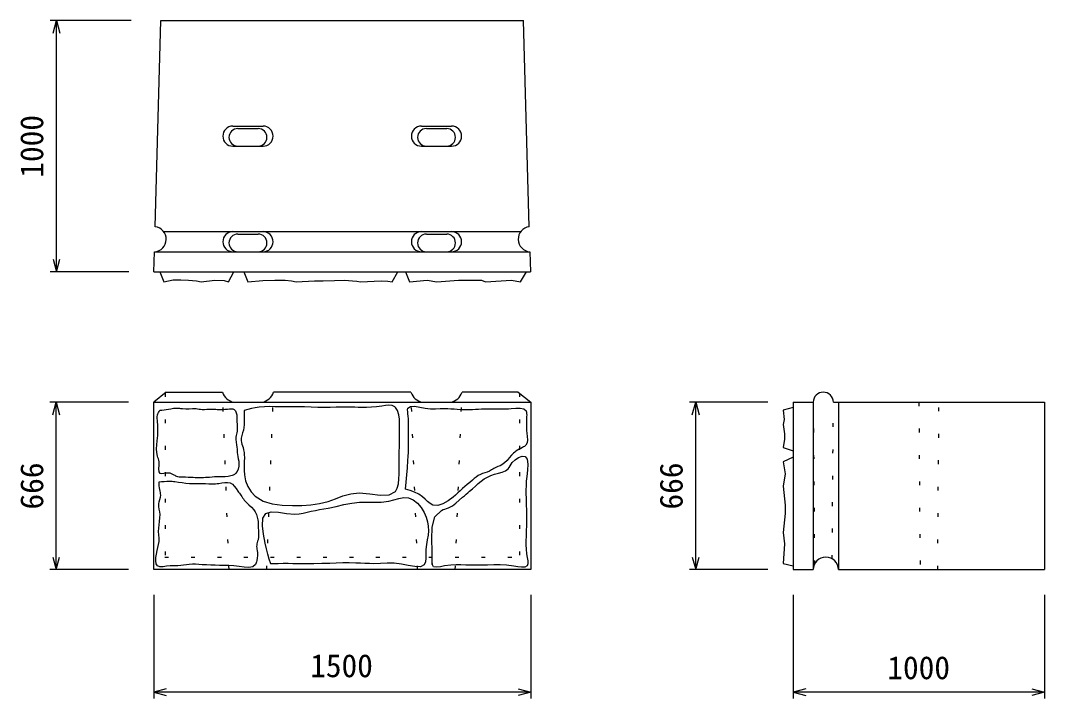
# Model space of a CAD drawing. Units: millimetres, scale not verified. Extents: x -25200 to 25200, y -17820 to 17820.
# Drawn here: x -8869 to -4795, y -2249 to 449 of the extents above; entities that cross this region are included whole.
import ezdxf
from ezdxf.enums import TextEntityAlignment as Align

# ---------------------------------------------------------------- set-up
doc = ezdxf.new("R2010")
doc.units = ezdxf.units.MM
doc.header["$LTSCALE"] = 60
doc.linetypes.add('DOTTED', pattern=[1.75, 0.25, -1.5])
for name, color, linetype, lineweight in [('0-0_DIM', 7, 'Continuous', 25), ('0-4_OUTLINE', 3, 'Continuous', 25), ('0-5_OUTLINE2', 4, 'Continuous', 25)]:
    doc.layers.add(name, color=color, linetype=linetype, lineweight=lineweight)
doc.styles.add('ＭＳ ゴシック', font='')
doc.styles.get('ＭＳ ゴシック').set_extended_font_data('MS Gothic')

msp = doc.modelspace()

# ---------------------------------------------------------------- linework, layer by layer
at = {"layer": '0-0_DIM'}
for p, q in [((-8427.84, 448.61), (-8750.63, 448.61)), ((-8725.63, -551.39), (-8725.63, 448.61)), ((-8437.62, -551.39), (-8750.63, -551.39)), ((-8438.76, -1070.01), (-8751.35, -1070.01)), ((-8726.35, -1736.01), (-8726.35, -1070.01)), ((-5895.15, -1070.01), (-6207.74, -1070.01)), ((-6182.74, -1736.01), (-6182.74, -1070.01)), ((-8438.76, -1736.01), (-8751.35, -1736.01)), ((-5895.15, -1736.01), (-6207.74, -1736.01)), ((-8338.76, -1836.01), (-8338.76, -2248.6)), ((-6838.76, -1836.01), (-6838.76, -2248.6)), ((-5795.15, -1836.01), (-5795.15, -2248.6)), ((-4795.15, -1836.01), (-4795.15, -2248.6)), ((-6838.76, -2223.6), (-8338.76, -2223.6)), ((-4795.15, -2223.6), (-5795.15, -2223.6))]:
    msp.add_line(p, q, dxfattribs=at)
for points in [[(-8739.03, 398.61), (-8725.63, 448.61), (-8712.24, 398.61)], [(-8739.03, -501.39), (-8725.63, -551.39), (-8712.24, -501.39)], [(-8739.75, -1120.01), (-8726.35, -1070.01), (-8712.95, -1120.01)], [(-6196.13, -1120.01), (-6182.74, -1070.01), (-6169.34, -1120.01)], [(-8739.75, -1686.01), (-8726.35, -1736.01), (-8712.95, -1686.01)], [(-6196.13, -1686.01), (-6182.74, -1736.01), (-6169.34, -1686.01)], [(-8288.76, -2210.2), (-8338.76, -2223.6), (-8288.76, -2237)], [(-6888.76, -2210.2), (-6838.76, -2223.6), (-6888.76, -2237)], [(-5745.15, -2210.2), (-5795.15, -2223.6), (-5745.15, -2237)], [(-4845.15, -2210.2), (-4795.15, -2223.6), (-4845.15, -2237)]]:
    msp.add_lwpolyline(points, dxfattribs=at)
at = {"layer": '0-4_OUTLINE'}
for p, q in [((-8332.48, -371.79), (-8310.14, 448.61)), ((-8310.14, 448.61), (-6867.38, 448.61)), ((-6845.03, -371.79), (-6867.38, 448.61)), ((-8023.76, 28.61), (-7903.76, 28.61)), ((-8004.2, 18.85), (-7923.31, 18.85)), ((-7273.76, 28.61), (-7153.76, 28.61)), ((-7254.2, 18.85), (-7173.31, 18.85)), ((-8023.76, -51.39), (-7903.76, -51.39)), ((-7273.76, -51.39), (-7153.76, -51.39)), ((-8023.76, -391.39), (-7903.76, -391.39)), ((-8004.2, -401.15), (-7923.31, -401.15)), ((-7273.76, -391.39), (-7153.76, -391.39)), ((-7254.2, -401.15), (-7173.31, -401.15)), ((-8337.62, -551.39), (-8335.33, -471.39)), ((-8023.76, -471.39), (-7903.76, -471.39)), ((-7273.76, -471.39), (-7153.76, -471.39)), ((-6842.19, -471.39), (-6839.9, -551.39)), ((-8337.62, -551.39), (-6839.9, -551.39)), ((-8338.76, -1070.01), (-6838.76, -1070.01)), ((-8338.76, -1736.01), (-8338.76, -1070.01)), ((-6838.76, -1070.01), (-6838.76, -1736.01)), ((-5795.15, -1070.01), (-5795.15, -1736.01)), ((-5795.15, -1070.01), (-5715.15, -1070.01)), ((-5635.15, -1070.01), (-4795.15, -1070.01)), ((-4795.15, -1070.01), (-4795.15, -1736.01)), ((-6838.76, -1736.01), (-8338.76, -1736.01)), ((-5795.15, -1736.01), (-5715.15, -1736.01)), ((-5615.15, -1736.01), (-4795.15, -1736.01))]:
    msp.add_line(p, q, dxfattribs=at)
for centre, radius, start, end in [((-8023.76, -11.39), 40, 90, 270), ((-8004.2, -16.27), 35.12, 90, 270), ((-7923.31, -16.27), 35.12, 270, 90), ((-7903.76, -11.39), 40, 270, 90), ((-7273.76, -11.39), 40, 90, 270), ((-7254.2, -16.27), 35.12, 90, 270), ((-7173.31, -16.27), 35.12, 270, 90), ((-7153.76, -11.39), 40, 270, 90), ((-8338.76, -421.39), 50, 273.93581, 82.79104), ((-8023.76, -431.39), 40, 90, 270), ((-8004.2, -436.27), 35.12, 90, 270), ((-7923.31, -436.27), 35.12, 270, 90), ((-7903.76, -431.39), 40, 270, 90), ((-7273.76, -431.39), 40, 90, 270), ((-7254.2, -436.27), 35.12, 90, 270), ((-7173.31, -436.27), 35.12, 270, 90), ((-7153.76, -431.39), 40, 270, 90), ((-6838.76, -421.39), 50, 97.20896, 266.06419), ((-5675.15, -1070.01), 40, 0, 180), ((-5665.15, -1736.01), 50, 0, 180)]:
    msp.add_arc(centre, radius, start, end, dxfattribs=at)
at = {"layer": '0-5_OUTLINE2'}
for p, q in [((-8298.76, -391.39), (-6878.76, -391.39)), ((-8335.33, -471.39), (-6842.19, -471.39)), ((-7336.62, -551.39), (-7320.71, -591.39)), ((-6879.51, -591.39), (-6856.04, -551.39)), ((-8289.21, -1030.01), (-8338.76, -1070.01)), ((-8289.21, -1030.01), (-8065.26, -1030.01)), ((-7315.26, -1030.01), (-7862.26, -1030.01)), ((-6888.31, -1030.01), (-7112.26, -1030.01)), ((-6888.31, -1030.01), (-6838.76, -1070.01)), ((-5715.15, -1070.01), (-5715.15, -1736.01)), ((-5615.15, -1070.01), (-5615.15, -1736.01))]:
    msp.add_line(p, q, dxfattribs=at)
at = {"layer": '0-5_OUTLINE2', "linetype": 'DOTTED'}
for p, q in [((-8293.76, -1033.68), (-8293.76, -1686.01)), ((-8038.76, -1736.01), (-8065.26, -1030.01)), ((-7889.32, -1736.01), (-7862.26, -1030.01)), ((-7288.76, -1736.01), (-7315.26, -1030.01)), ((-7139.32, -1736.01), (-7112.26, -1030.01)), ((-6883.76, -1033.68), (-6883.76, -1686.01)), ((-5715.15, -1070.01), (-5710.31, -1714.55)), ((-5639.82, -1692.9), (-5635.15, -1070.01)), ((-5295.15, -1070.01), (-5290.15, -1736.01)), ((-5220.15, -1736.01), (-5215.15, -1070.01)), ((-8294.63, -1686.24), (-6882.89, -1686.24))]:
    msp.add_line(p, q, dxfattribs=at)
at = {"layer": '0-5_OUTLINE2'}
for points in [[(-8314.8, -551.39), (-8298.89, -591.39), (-8261.27, -583.49), (-8230.87, -582.61), (-8200.9, -583.93), (-8169.17, -586.57), (-8150.55, -591.39), (-8095.14, -583.93), (-8059, -585.69), (-8041.06, -591.39), (-8020.26, -551.39)], [(-7979.59, -551.39), (-7963.76, -591.39), (-7905.31, -585.8), (-7856.62, -584.98), (-7815.27, -584.71), (-7790.52, -587.16), (-7772.55, -591.39), (-7699.36, -586.88), (-7664.35, -587.31), (-7619.04, -585.81), (-7580.17, -584.73), (-7547.95, -586.45), (-7531.2, -588.17), (-7516.36, -591.39), (-7433.82, -587.31), (-7406.98, -588.6), (-7390.66, -591.39), (-7367.19, -551.39)], [(-7320.71, -591.39), (-7250.6, -584.87), (-7212.07, -591.39), (-7125.75, -584.35), (-7079.45, -584.35), (-7034.19, -584.87), (-7018.91, -591.39), (-6916.1, -584.87), (-6879.51, -591.39)], [(-8314.8, -1101.96), (-8306.24, -1101.06), (-8297.68, -1100.09), (-8289.1, -1098.99), (-8280.51, -1097.68), (-8270.14, -1095.84), (-8259.77, -1094.16), (-8249.41, -1093.16), (-8239.08, -1093.39), (-8235.51, -1093.84), (-8231.94, -1094.41), (-8228.37, -1095.01), (-8224.79, -1095.54), (-8211.27, -1096.31), (-8197.68, -1095.86), (-8184.06, -1095.24), (-8170.5, -1095.54), (-8164.41, -1096.19), (-8158.34, -1097.04), (-8152.28, -1097.84), (-8146.21, -1098.39), (-8136.6, -1098.46), (-8126.97, -1097.88), (-8117.31, -1097.21), (-8107.63, -1096.96), (-8102.42, -1097.17), (-8097.22, -1097.54), (-8092.04, -1097.99), (-8086.91, -1098.39), (-8076.62, -1098.82), (-8066.33, -1098.69), (-8055.79, -1098.06), (-8044.76, -1096.96), (-8037.75, -1096.18), (-8030.87, -1095.79), (-8024.5, -1096.35), (-8019.04, -1098.39), (-8013.77, -1103.8), (-8010.34, -1111.56), (-8008.41, -1120.59)], [(-7538.92, -1090.07), (-7552.72, -1089.69), (-7566.54, -1089.45), (-7589.83, -1089.54), (-7613.03, -1090.01), (-7636.18, -1090.53), (-7659.32, -1090.76), (-7685.76, -1090.39), (-7712.23, -1089.57), (-7738.71, -1088.7), (-7765.17, -1088.15), (-7782.8, -1088.09), (-7800.42, -1088.18), (-7818.06, -1088.26), (-7835.74, -1088.15), (-7856.73, -1087.7), (-7877.71, -1087.37), (-7898.62, -1087.75), (-7919.37, -1089.45), (-7934.5, -1091.81), (-7949.55, -1094.95), (-7964.53, -1098.6), (-7979.48, -1102.52)], [(-7554.78, -1434.09), (-7520.81, -1430.38), (-7479.39, -1433.76), (-7438.19, -1439.21), (-7402.36, -1438.93), (-7377.06, -1425.15), (-7369.82, -1411.48), (-7365.55, -1394.3), (-7363.45, -1375.24), (-7362.69, -1355.92), (-7362.55, -1341.96), (-7362.58, -1328.55), (-7362.67, -1315.43), (-7362.69, -1302.37), (-7362.44, -1284.29), (-7362.02, -1265.99), (-7361.6, -1247.59), (-7361.38, -1229.22), (-7361.42, -1215.53), (-7361.53, -1201.86), (-7361.57, -1188.16), (-7361.38, -1174.36), (-7360.83, -1156), (-7361.03, -1137.68), (-7363.36, -1119.75), (-7369.22, -1102.52), (-7371.36, -1098.45), (-7373.81, -1094.6), (-7376.58, -1091.11), (-7379.68, -1088.15), (-7390.33, -1083.02), (-7402.94, -1081.9), (-7416.67, -1083.24), (-7430.64, -1085.53), (-7451.93, -1088.43), (-7472.19, -1090.09), (-7491.93, -1090.79), (-7511.66, -1090.76), (-7525.21, -1090.46), (-7538.92, -1090.07)], [(-7336.62, -1416.28), (-7334.02, -1387.75), (-7331.52, -1359.23), (-7329.24, -1330.73), (-7327.29, -1302.25), (-7326.35, -1285.67), (-7325.59, -1269.08), (-7325.04, -1252.43), (-7324.73, -1235.69), (-7324.67, -1218.22), (-7324.75, -1200.78), (-7324.82, -1183.51), (-7324.73, -1166.58), (-7324.59, -1156.71), (-7324.59, -1146.76), (-7324.98, -1136.48), (-7326.01, -1125.62), (-7327.28, -1116.7), (-7328.39, -1107.94), (-7328.63, -1100.02), (-7327.29, -1093.62), (-7317.68, -1086.56), (-7301.02, -1086.25), (-7280.53, -1089.63), (-7259.43, -1093.62), (-7237.56, -1095.94), (-7218.01, -1096.15), (-7199.64, -1095.42), (-7181.32, -1094.9), (-7169.17, -1095.15), (-7156.71, -1095.78), (-7144.07, -1096.61), (-7131.39, -1097.46), (-7116.22, -1098.3), (-7101.15, -1098.84), (-7086.16, -1099.01), (-7071.21, -1098.74), (-7059.11, -1098.2), (-7046.98, -1097.49), (-7034.81, -1096.76)], [(-7034.81, -1096.76), (-7022.55, -1096.18), (-7005.68, -1095.82), (-6988.81, -1095.82), (-6972.17, -1096.01), (-6955.97, -1096.18), (-6946.53, -1096.19), (-6937, -1096.04), (-6927.02, -1095.64), (-6916.28, -1094.9), (-6898.62, -1093.38), (-6881.14, -1092.98), (-6866.51, -1095.78), (-6857.38, -1103.86), (-6855.8, -1108.84), (-6855.14, -1114.6), (-6855.08, -1120.8), (-6855.3, -1127.1), (-6855.54, -1134.29), (-6855.72, -1141.21), (-6855.86, -1147.95), (-6855.97, -1154.6), (-6856.06, -1163.81), (-6855.98, -1173.15), (-6855.55, -1182.77), (-6854.63, -1192.82), (-6852.82, -1206.19), (-6851.66, -1219.42), (-6852.81, -1231.43), (-6857.98, -1241.11), (-6860.82, -1243.64), (-6864.12, -1245.88), (-6867.7, -1247.91), (-6871.4, -1249.83), (-6878.47, -1253.45), (-6885.32, -1257.11), (-6891.92, -1260.99), (-6898.24, -1265.25), (-6902.66, -1268.7), (-6906.92, -1272.41)], [(-5795.15, -1091.48), (-5835.15, -1101.09), (-5830.45, -1138.99), (-5835.15, -1158.65), (-5829.61, -1195.39), (-5829.61, -1216.7), (-5835.15, -1249.57), (-5795.15, -1263.77)], [(-8326.95, -1269.84), (-8327.42, -1254.85), (-8326.41, -1239.47), (-8324.81, -1224.08), (-8323.76, -1213.4), (-8322.9, -1202.85), (-8322.28, -1192.38), (-8321.95, -1181.94), (-8321.92, -1173.98), (-8322.12, -1165.99), (-8322.6, -1157.94), (-8323.38, -1149.81), (-8324.3, -1142.34), (-8325.05, -1134.89), (-8325.13, -1127.59), (-8324.09, -1120.53), (-8322.47, -1115.73), (-8320.25, -1111.06), (-8317.63, -1106.49), (-8314.8, -1101.96)], [(-8008.41, -1120.59), (-8007.61, -1129.81), (-8007.52, -1134.66), (-8007.57, -1139.31), (-8007.63, -1143.86), (-8007.61, -1148.38), (-8007.12, -1157.57), (-8006.45, -1166.89), (-8006.17, -1176.24), (-8006.9, -1185.51), (-8008.05, -1191.27), (-8009.5, -1196.98), (-8010.89, -1202.66), (-8011.9, -1208.36), (-8012.14, -1218.42), (-8010.97, -1228.58), (-8009.19, -1238.8), (-8007.61, -1249.07), (-8006.97, -1256.26), (-8006.57, -1263.44), (-8006.15, -1270.57), (-8005.47, -1277.63), (-8004, -1286.45), (-8002.21, -1295.25), (-8000.62, -1304.17), (-7999.75, -1313.34), (-8000.27, -1324.62), (-8002.71, -1335.68), (-8007.24, -1345.74), (-8014.04, -1354.04), (-8018.01, -1357.11), (-8022.39, -1359.66), (-8027.06, -1361.72), (-8031.9, -1363.33), (-8042.8, -1365.46), (-8053.86, -1366.2), (-8065.03, -1366.22), (-8076.19, -1366.18), (-8086.42, -1366.56), (-8096.6, -1367.29)], [(-7979.48, -1102.52), (-7979.53, -1111.65), (-7979.55, -1120.8), (-7979.54, -1129.94), (-7979.48, -1139.09), (-7979.38, -1149.57), (-7979.54, -1160.04), (-7980.33, -1170.49), (-7982.09, -1180.89), (-7985.05, -1191.47), (-7988.3, -1201.99), (-7990.73, -1212.43), (-7991.25, -1222.78), (-7990.12, -1229.6), (-7988.12, -1236.41), (-7985.72, -1243.24), (-7983.4, -1250.12), (-7980.93, -1259.79), (-7979.34, -1269.57), (-7978.47, -1279.42), (-7978.17, -1289.31), (-7978.52, -1306.6), (-7979.23, -1323.88), (-7979.41, -1341.19), (-7978.17, -1358.53), (-7972.98, -1382.32), (-7963.81, -1405.14), (-7951.04, -1425.88), (-7935.05, -1443.44), (-7903.69, -1463.35), (-7867.12, -1474.64), (-7827.48, -1479.72), (-7786.89, -1481.02), (-7749.81, -1480.5), (-7713.82, -1478.08), (-7678.99, -1473.03), (-7645.39, -1464.62), (-7615.81, -1454.04), (-7586.02, -1442.92), (-7554.78, -1434.09)], [(-8096.6, -1367.29), (-8106.76, -1368.17), (-8116.92, -1369.04), (-8124.94, -1369.6), (-8132.97, -1370.03), (-8141.01, -1370.32), (-8149.06, -1370.47), (-8157.11, -1370.46), (-8165.16, -1370.32), (-8173.19, -1370.08), (-8181.21, -1369.75), (-8191.7, -1369.25), (-8202.19, -1368.77), (-8212.72, -1368.43), (-8223.36, -1368.32), (-8228.28, -1368.36), (-8233.16, -1368.26), (-8237.97, -1367.84), (-8242.65, -1366.9), (-8246.53, -1365.55), (-8250.3, -1363.82), (-8254, -1361.84), (-8257.65, -1359.75), (-8262.68, -1356.98), (-8267.84, -1354.55), (-8273.26, -1352.77), (-8279.08, -1351.9), (-8288.66, -1352.49), (-8298.33, -1354.14), (-8306.95, -1355.21), (-8313.38, -1354.04), (-8317.45, -1346.92), (-8317.73, -1335), (-8316.72, -1320.82), (-8316.95, -1306.91), (-8318.22, -1300.68), (-8320.08, -1294.95), (-8322.16, -1289.48), (-8324.09, -1284.06), (-8326.95, -1269.84)], [(-6906.92, -1272.41), (-6911.03, -1276.35), (-6915, -1280.49), (-6924.1, -1290.95), (-6933.12, -1301.44), (-6942.67, -1311.06), (-6953.41, -1318.88), (-6961.15, -1322.68), (-6969.3, -1325.92), (-6977.51, -1329.16), (-6985.42, -1332.96), (-6990.01, -1335.75), (-6994.49, -1338.74), (-6998.97, -1341.69), (-7003.57, -1344.39), (-7012.21, -1348.15), (-7021.27, -1351.09), (-7030.38, -1353.91), (-7039.2, -1357.28), (-7047.77, -1361.94), (-7055.82, -1367.59), (-7063.57, -1373.84), (-7071.21, -1380.32), (-7081.3, -1388.71), (-7091.39, -1396.97), (-7101.31, -1405.22), (-7110.9, -1413.6), (-7119.9, -1422.01), (-7128.82, -1430.61), (-7138.06, -1439.34), (-7148.03, -1448.15), (-7167.22, -1462.77), (-7188.1, -1474.7), (-7209.07, -1481.17), (-7228.56, -1479.41), (-7239.21, -1473.44), (-7249.21, -1464.85), (-7259.06, -1455.12), (-7269.26, -1445.74), (-7284.67, -1435.25)], [(-7230.77, -1713.11), (-7230.6, -1700.76), (-7230.5, -1688.23), (-7230.53, -1675.33), (-7230.77, -1661.88), (-7232.37, -1614.61), (-7230.82, -1566.98), (-7220.11, -1526.34), (-7194.24, -1500.01), (-7187.65, -1497.32), (-7180.65, -1495.01), (-7173.49, -1492.74), (-7166.43, -1490.2), (-7150.74, -1481.99), (-7136.48, -1471.46), (-7123.02, -1459.67), (-7109.73, -1447.69), (-7102.79, -1441.76), (-7095.8, -1435.96), (-7088.82, -1430.16), (-7081.92, -1424.25), (-7070.54, -1413.87), (-7059.31, -1403.3), (-7047.93, -1392.98), (-7036.12, -1383.37), (-7023.98, -1375.05), (-7011.08, -1367.83), (-6997.35, -1361.7), (-6982.69, -1356.67), (-6967.63, -1352.62), (-6952.83, -1348.38), (-6939.49, -1342.73), (-6928.82, -1334.43), (-6924.73, -1328.97), (-6921.07, -1322.85), (-6917.27, -1316.43), (-6912.79, -1310.01), (-6901.11, -1298.66), (-6887.11, -1289.93), (-6873.17, -1285.13)], [(-6873.17, -1285.13), (-6861.64, -1285.6), (-6852.53, -1296.36), (-6850.16, -1315.96), (-6851.81, -1340.21), (-6854.77, -1364.95), (-6856.65, -1384.49), (-6857.65, -1402.08), (-6857.97, -1418.66), (-6857.83, -1435.15), (-6857.48, -1449.99), (-6857.04, -1465.25), (-6856.62, -1480.72), (-6856.3, -1496.19), (-6856.17, -1509.79), (-6856.16, -1523.3), (-6856.22, -1536.8), (-6856.3, -1550.37), (-6856.36, -1563.85), (-6856.47, -1577.33), (-6856.68, -1590.68), (-6857.06, -1603.78), (-6857.8, -1620.36), (-6858.26, -1636.99), (-6857.74, -1654.37), (-6855.54, -1673.21), (-6852.97, -1687.14), (-6850.81, -1700.69), (-6850.56, -1712.45), (-6853.76, -1721.01), (-6862.34, -1725.61), (-6875.07, -1726.29), (-6890.18, -1724.58), (-6905.92, -1722.05), (-6934.92, -1718.48), (-6960.94, -1717.05), (-6985.6, -1716.96), (-7010.49, -1717.47), (-7032.24, -1717.84), (-7054.51, -1718.01)], [(-5795.15, -1288.41), (-5835.15, -1307.69), (-5827.34, -1354.31), (-5835.15, -1403.71), (-5827.34, -1478.92), (-5827.34, -1512.65), (-5835.15, -1588.51), (-5830.13, -1632.75), (-5835.15, -1711.81), (-5795.15, -1721.01)], [(-8317.68, -1386.93), (-8307.45, -1385.91), (-8297.22, -1385.03), (-8286.99, -1384.43), (-8276.75, -1384.24), (-8271.21, -1384.36), (-8265.67, -1384.64), (-8260.13, -1385.05), (-8254.61, -1385.59), (-8240.16, -1387.48), (-8225.75, -1389.67), (-8211.34, -1391.67), (-8196.9, -1392.96), (-8187.71, -1393.25), (-8178.49, -1393.22), (-8169.25, -1393.07), (-8159.99, -1392.96), (-8146.34, -1393.14), (-8132.71, -1393.57), (-8119.13, -1394.03), (-8105.64, -1394.31), (-8099.18, -1394.29), (-8092.69, -1394.11), (-8086.14, -1393.69), (-8079.47, -1392.96), (-8067.72, -1391.05), (-8055.97, -1389.24), (-8044.74, -1388.8), (-8034.51, -1390.95), (-8025.81, -1396.4), (-8018.15, -1404.37), (-8011.12, -1413.68), (-8004.32, -1423.15), (-8001.05, -1427.42), (-7997.79, -1431.56), (-7994.61, -1435.69), (-7991.57, -1439.92), (-7988.4, -1444.76), (-7985.33, -1449.72), (-7982.18, -1454.63)], [(-8314.99, -1506.47), (-8316.9, -1495.88), (-8318.36, -1485.31), (-8318.35, -1474.79), (-8316.7, -1465.88), (-8314.25, -1457.01), (-8312.01, -1448.14), (-8310.97, -1439.25), (-8311.27, -1433.9), (-8312.1, -1428.54), (-8313.2, -1423.17), (-8314.33, -1417.78), (-8315.6, -1410.08), (-8316.5, -1402.37), (-8317.15, -1394.65), (-8317.68, -1386.93)], [(-7284.67, -1435.25), (-7301.31, -1427.44), (-7318.76, -1421.42), (-7336.62, -1416.28)], [(-7982.18, -1454.63), (-7978.82, -1459.37), (-7969.79, -1469.35), (-7959.74, -1478.48), (-7949.67, -1487.61), (-7940.57, -1497.6), (-7934.65, -1506.55), (-7929.98, -1516.3), (-7926.58, -1526.6), (-7924.47, -1537.17), (-7923.7, -1545.02), (-7923.4, -1552.89), (-7923.29, -1560.78), (-7923.13, -1568.7), (-7922.45, -1581.04), (-7921.8, -1593.37), (-7921.99, -1605.61), (-7923.8, -1617.66), (-7925.29, -1623.03), (-7926.92, -1628.37), (-7928.33, -1633.73), (-7929.17, -1639.12), (-7929.21, -1644.11), (-7928.72, -1649.14), (-7927.95, -1654.2), (-7927.15, -1659.25), (-7926.13, -1669.42), (-7926.01, -1679.58), (-7926.8, -1689.8), (-7928.49, -1700.16), (-7929.44, -1704.33), (-7930.6, -1708.38), (-7932.05, -1712.18), (-7933.86, -1715.59), (-7944.97, -1724.25), (-7960.84, -1726.76), (-7979.32, -1725.53), (-7998.28, -1722.97), (-8019.79, -1720.71), (-8039.62, -1719.59)], [(-7873.42, -1713.25), (-7879.09, -1693.99), (-7884.72, -1674.11), (-7890.3, -1652.99), (-7895.79, -1629.99), (-7902.63, -1595.44), (-7906.35, -1561.04), (-7904.01, -1531.64), (-7892.7, -1512.05), (-7871.37, -1505.38), (-7842.56, -1507.24), (-7810.1, -1512.28), (-7777.8, -1515.13), (-7760.49, -1513.99), (-7744.09, -1511.13), (-7728.19, -1507.36), (-7712.36, -1503.5), (-7695.77, -1500.05), (-7678.92, -1497.04), (-7661.94, -1494.13), (-7644.93, -1491.01), (-7613.58, -1484.17), (-7582.39, -1476.96), (-7551.26, -1470.85), (-7520.05, -1467.3), (-7491.35, -1466.97), (-7462.46, -1467.74), (-7433.32, -1467.35), (-7403.91, -1463.55), (-7383.45, -1458.26), (-7363.19, -1452.64), (-7343.49, -1449.07), (-7324.7, -1449.95), (-7306.09, -1457.64), (-7289.32, -1471.26), (-7274.79, -1488.98), (-7262.91, -1509), (-7255, -1527.09), (-7249.48, -1545.35), (-7246.41, -1563.56)], [(-8039.62, -1719.59), (-8058.58, -1719.15), (-8077.46, -1718.94), (-8094.37, -1718.64), (-8111.64, -1718.11), (-8129.1, -1717.34), (-8146.57, -1716.26), (-8159.38, -1715.31), (-8172.12, -1714.53), (-8184.84, -1714.28), (-8197.57, -1714.92), (-8208.91, -1716.38), (-8220.23, -1718.26), (-8231.45, -1719.98), (-8242.53, -1720.95), (-8249.98, -1720.99), (-8257.49, -1720.77), (-8265.24, -1720.64), (-8273.39, -1720.95), (-8287.6, -1722.74), (-8301.77, -1724.67), (-8314.34, -1724.75), (-8323.76, -1721.01), (-8328.71, -1712.83), (-8330.43, -1701.19), (-8329.81, -1687.7), (-8327.75, -1674), (-8324.8, -1660.31), (-8321.77, -1647.73), (-8319.2, -1635.71), (-8317.68, -1623.7), (-8317.56, -1610.84), (-8318.3, -1597.6), (-8319.07, -1584.16), (-8319.02, -1570.71), (-8317.59, -1557.18), (-8315.51, -1543.77), (-8313.84, -1530.42), (-8313.66, -1517.05), (-8314.99, -1506.47)], [(-7246.41, -1563.56), (-7245.84, -1581.52), (-7247.61, -1599.18), (-7250.7, -1616.98), (-7253.84, -1635.54), (-7255.8, -1655.47), (-7256.01, -1673.03), (-7256.18, -1690.22), (-7257.93, -1705.32), (-7262.91, -1716.62), (-7277.89, -1724.21), (-7299.96, -1723.79), (-7325.9, -1719.07), (-7352.53, -1713.77), (-7382.88, -1710.49), (-7410.65, -1710.3), (-7437.1, -1711.49), (-7463.5, -1712.35), (-7480.91, -1712.07), (-7498.67, -1711.28), (-7516.63, -1710.31), (-7534.63, -1709.51), (-7560.75, -1709.08), (-7586.72, -1709.39), (-7612.61, -1710.11), (-7638.48, -1710.93), (-7670.07, -1711.71), (-7701.73, -1712.19), (-7733.41, -1712.39), (-7765.09, -1712.35), (-7784.66, -1712.22), (-7804.22, -1712.11), (-7823.78, -1712.12), (-7843.34, -1712.35), (-7850.9, -1712.52), (-7858.47, -1712.72), (-7866.04, -1712.95), (-7873.61, -1713.18)], [(-7054.51, -1718.01), (-7076.52, -1717.91), (-7097.51, -1717.47), (-7116.69, -1716.79), (-7136, -1716.61), (-7157.24, -1717.81), (-7182.25, -1721.28), (-7198.35, -1724.22), (-7213.55, -1725.93), (-7225.11, -1724.17), (-7230.34, -1716.71), (-7230.41, -1715.62), (-7230.42, -1714.49), (-7230.39, -1713.32), (-7230.34, -1712.13)]]:
    msp.add_lwpolyline(points, dxfattribs=at)
for centre, start, end in [((-8008.12, -1011.04), 198.36646, 258.36646), ((-7919.4, -1011.04), 281.63354, 341.63354), ((-7258.12, -1011.04), 198.36646, 258.36646), ((-7169.4, -1011.04), 281.63354, 341.63354)]:
    msp.add_arc(centre, 60.21, start, end, dxfattribs=at)

# ---------------------------------------------------------------- texts
at = {"layer": '0-0_DIM', "style": 'ＭＳ ゴシック'}
for s, p in [('1000', (-8750.71, -176.71)), ('666', (-8750.71, -1496.76)), ('666', (-6207.1, -1496.76))]:
    msp.add_text(s, height=91.64, rotation=90, dxfattribs=at).set_placement(p, align=Align.BOTTOM_LEFT)
for s, p in [('1500', (-7716.3, -2191.3)), ('1000', (-5420.47, -2199.23))]:
    msp.add_text(s, height=91.64, dxfattribs=at).set_placement(p, align=Align.BOTTOM_LEFT)

doc.saveas('drawing.dxf')
